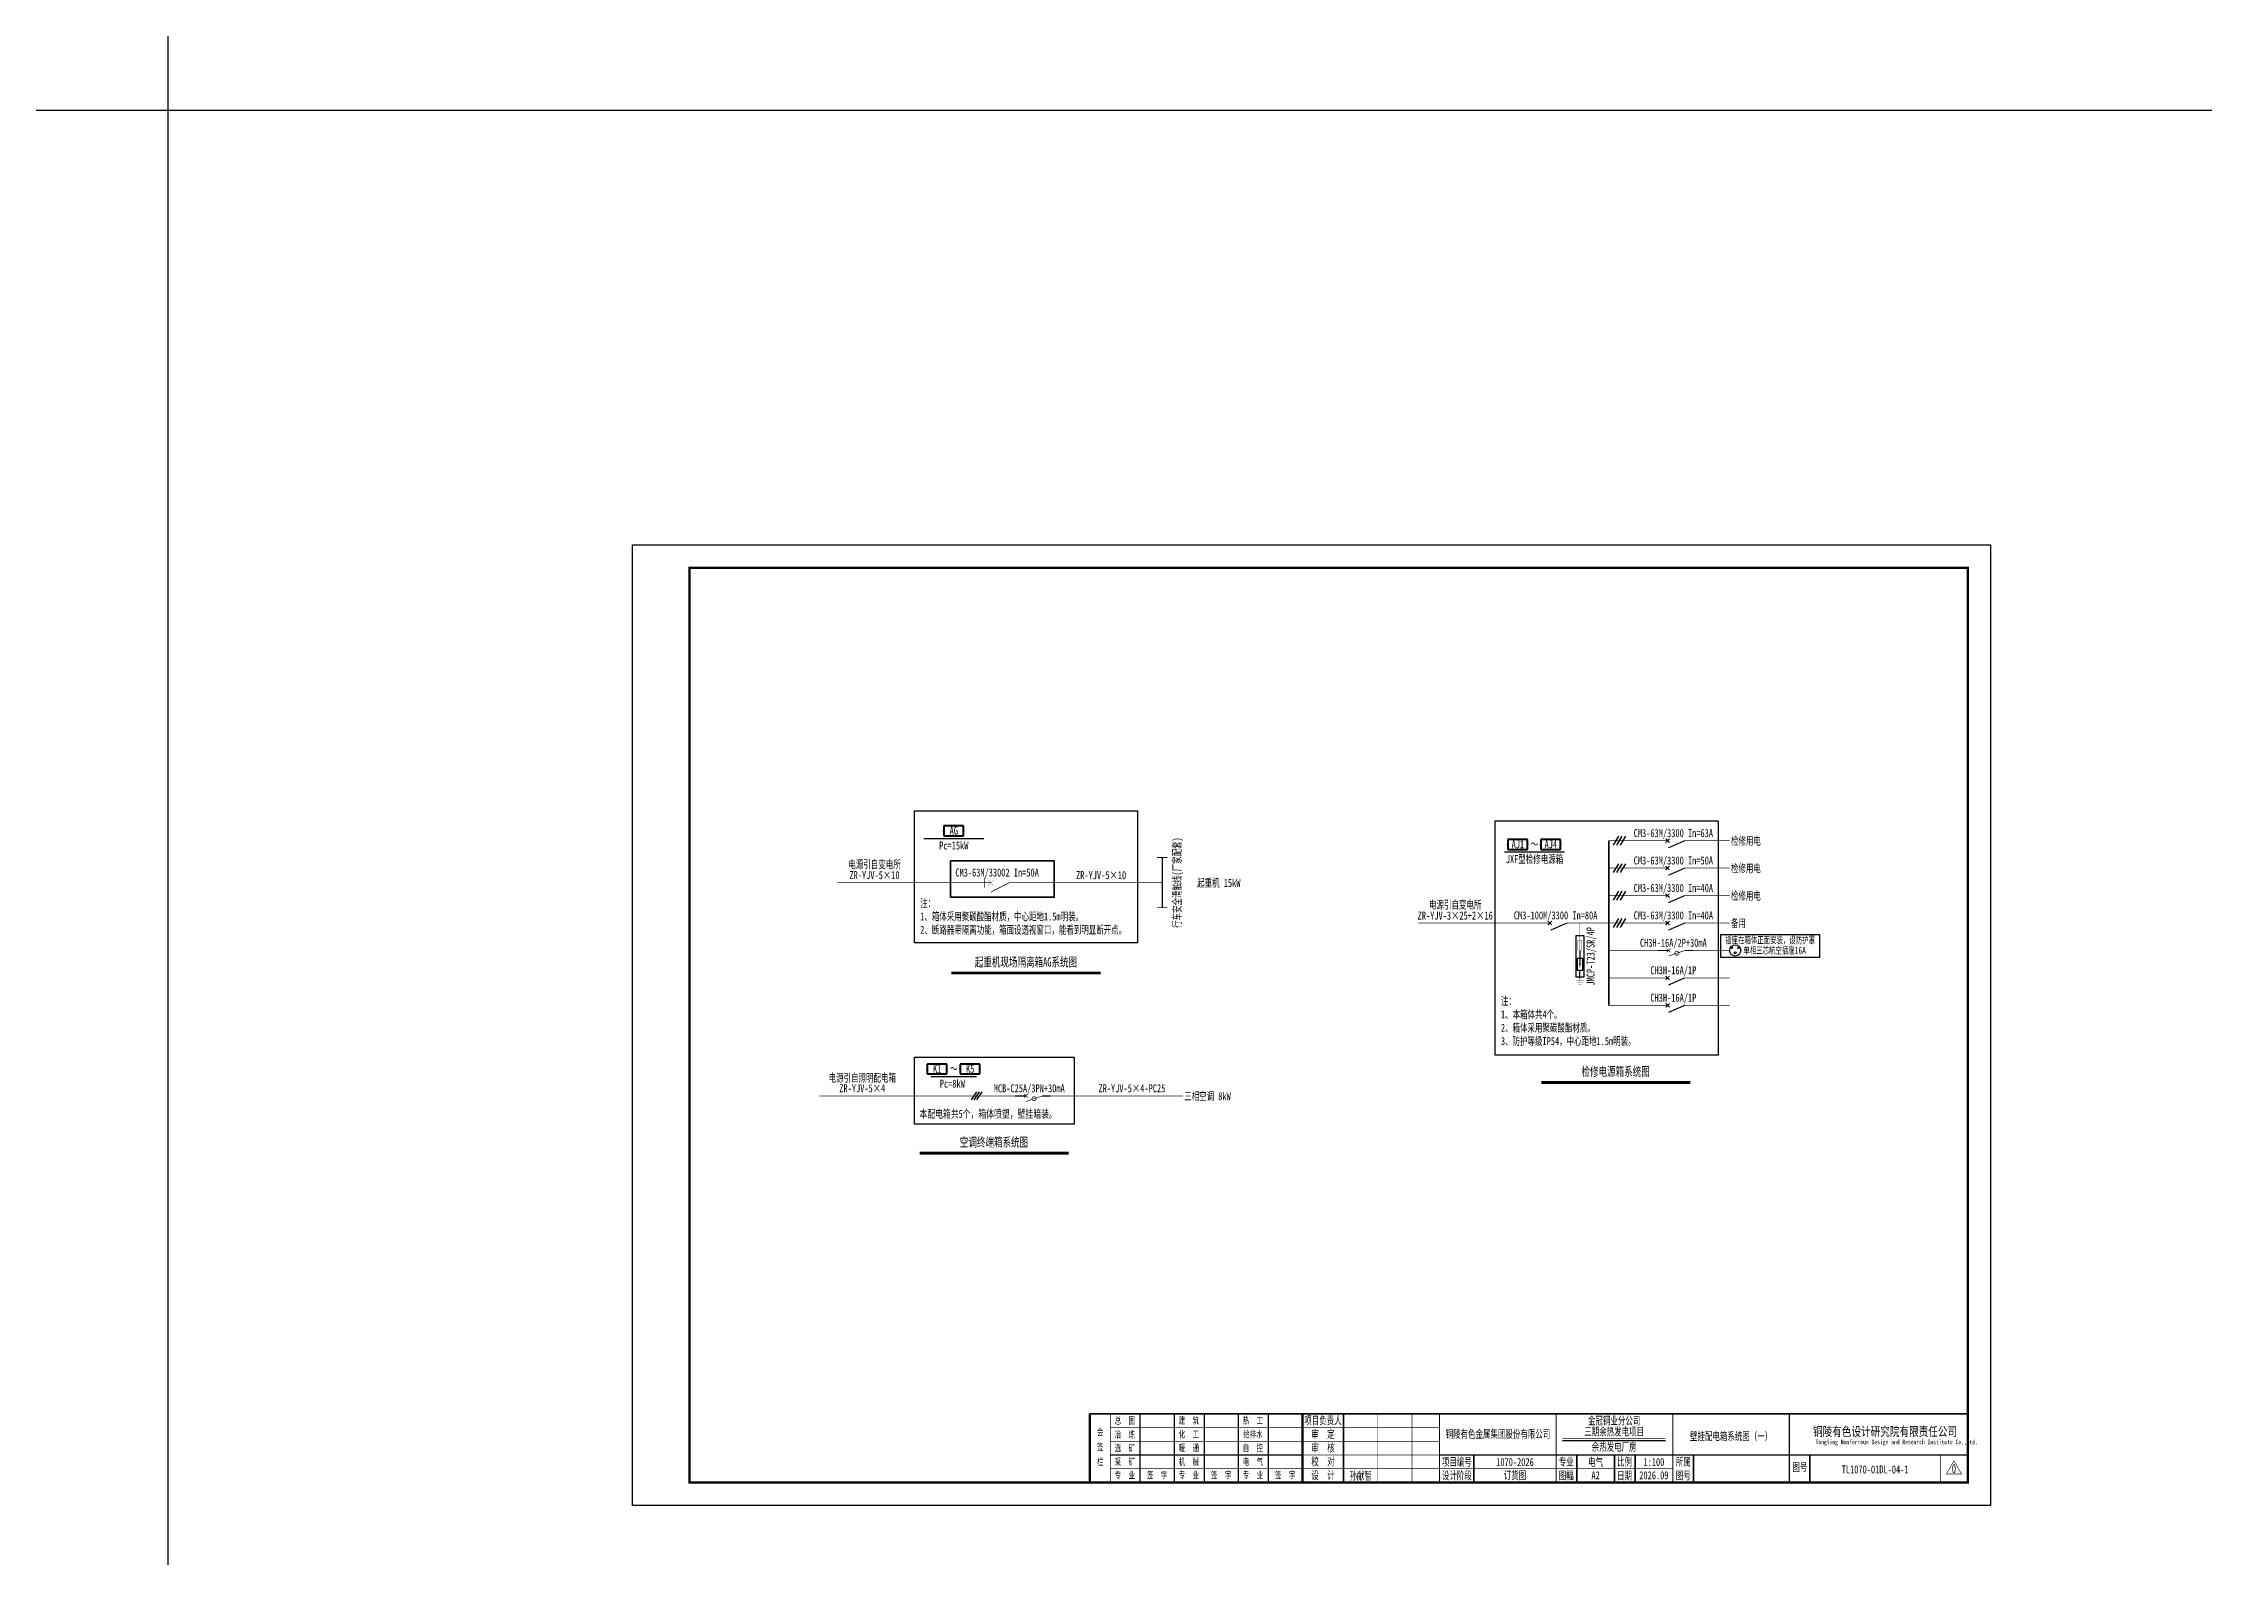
# Model space of a CAD drawing. Header units: millimetres. Extents: x -24326 to 675674, y 148048 to 606396.
# Drawn here: x 70207 to 164740, y 244756 to 310989 of the extents above; entities that cross this region are included whole.
import ezdxf
from ezdxf.enums import TextEntityAlignment as Align

# ---------------------------------------------------------------- set-up
doc = ezdxf.new("R2010")
doc.units = ezdxf.units.MM
doc.linetypes.add('常规', pattern=[20, 10, 0, 10])
for name, color, linetype, lineweight in [('CAXA0层', 7, 'Continuous', 25), ('ELEMENT', 3, 'Continuous', 30), ('SW', 8, 'Continuous', 20)]:
    doc.layers.add(name, color=color, linetype=linetype, lineweight=lineweight)
for name, color, linetype in [('TEXT', 4, 'Continuous'), ('动力平面导线层', 3, '常规'), ('图框', 7, 'Continuous'), ('文字', 7, 'Continuous'), ('照明平面导线层', 3, 'Continuous'), ('照明平面设备层', 1, 'Continuous'), ('电气-照明系统-设备', 7, 'Continuous'), ('电辅助1', 7, 'Continuous'), ('表格图框层', 7, 'Continuous'), ('高低压系统', 4, 'Continuous')]:
    doc.layers.add(name, color=color, linetype=linetype)
doc.styles.add('HZ', font='simsun.ttf', dxfattribs={"width": 0.75})
doc.styles.get("Standard").update_dxf_attribs({"font": 'arial.ttf', "bigfont": 'hzdx.shx'})
doc.styles.add('标准', font='NSimSun.ttf', dxfattribs={"width": 0.667})

# ---------------------------------------------------------------- blocks, each defined once
blk = doc.blocks.new('3')
at = {"layer": 'TEXT', "color": 7, "lineweight": 25, "style": 'HZ', "width": 0.75}
for s, height, p in [('铜陵有色设计研究院有限责任公司', 400, (221501, 249018)), ('Tongling Nonferrous Design and Research Institute Co.,Ltd.', 200, (221613, 248659))]:
    blk.add_text(s, height=height, dxfattribs=at).set_placement(p)
blk = doc.blocks.new('铜陵有色图签02')
at = {"layer": '图框', "linetype": 'Continuous', "lineweight": 50}
for p, q in [((-38401, 3003), (-38401, 1)), ((-29100, 3001), (-29100, 0))]:
    blk.add_line(p, q, dxfattribs=at)
at = {"layer": '图框', "color": 7, "linetype": 'Continuous', "lineweight": 25}
for p, q in [((-36201, 3010), (-36201, 9)), ((-34701, 3010), (-34701, 9)), ((-33401, 3017), (-33401, 16)), ((-31901, 3017), (-31901, 16)), ((-30601, 3017), (-30601, 16)), ((-29100, 1201), (-37501, 1201))]:
    blk.add_line(p, q, dxfattribs=at)
at = {"layer": '图框', "color": 7, "linetype": 'Continuous', "lineweight": 35}
for p, q in [((-27300, 3001), (-27300, 1)), ((-21600, 1197), (-21600, -3)), ((-17100, 1200), (-17100, 0)), ((-15450, 0), (-15450, 1200)), ((-14550, 1200), (-14550, 0)), ((-12000, 1201), (-12000, 1)), ((-6900, 1202), (-6900, 2))]:
    blk.add_line(p, q, dxfattribs=at)
at = {"layer": '图框', "lineweight": 25}
blk.add_line((-17723, 1830), (-13223, 1830), dxfattribs=at)
at = {"layer": '图框', "lineweight": 70, "const_width": 70}
blk.add_lwpolyline([(-17980, 3001), (0, 3001), (-38401, 3001)], dxfattribs=at)
at = {"layer": '图框', "color": 7, "linetype": 'Continuous', "lineweight": 25, "const_width": 25}
for points in [[(-37501, 3000), (-37501, 0)], [(-25800, 3001), (-25800, 1)], [(-24300, 3001), (-24300, 1)], [(-23100, 2401), (-37501, 2401)], [(-23100, 1801), (-37501, 1801)], [(-23100, 1201), (-29100, 1201)], [(-602, 943), (-932, 371), (-272, 371), (-602, 943)], [(-12900, 600), (-18000, 600), (-37501, 600)]]:
    blk.add_lwpolyline(points, dxfattribs=at)
at = {"layer": '图框', "linetype": 'Continuous', "lineweight": 50, "const_width": 50}
for points in [[(-23100, 3001), (-23100, 1)], [(-18000, 3000), (-18000, 0)]]:
    blk.add_lwpolyline(points, dxfattribs=at)
at = {"layer": '图框', "lineweight": 50, "const_width": 50}
for points in [[(-12900, 3001), (-12900, 1)], [(-7800, 3001), (-7800, 1)], [(0, 3000), (0, 0)], [(-23100, 1200), (0, 1200)]]:
    blk.add_lwpolyline(points, dxfattribs=at)
at = {"layer": '图框', "lineweight": 25, "const_width": 35}
blk.add_lwpolyline([(-17723, 1930), (-13223, 1930)], dxfattribs=at)
at = {"layer": '图框', "color": 7, "linetype": 'Continuous', "lineweight": 35, "const_width": 25}
blk.add_lwpolyline([(-1200, 1201), (-1200, 0)], dxfattribs=at)
at = {"layer": '图框', "linetype": 'Continuous', "lineweight": 70, "const_width": 70}
blk.add_lwpolyline([(-38401, 1), (0, 0)], dxfattribs=at)
at = {"layer": '图框', "lineweight": 25}
blk.add_blockref('3', (-228268, -246986), dxfattribs=at)
at = {"layer": 'TEXT', "color": 7, "lineweight": 25, "style": '标准', "width": 0.667}
for s, height, p in [('总  图', 300, (-36862, 2555)), ('建  筑', 300, (-34062, 2562)), ('热  工', 300, (-31262, 2562)), ('项目负责人', 350, (-28197, 2541)), ('会', 300, (-37942, 2054)), ('冶  炼', 300, (-36862, 1955)), ('化  工', 300, (-34062, 1962)), ('给排水', 300, (-31262, 1962)), ('审  定', 350, (-28197, 1941)), ('栏', 300, (-37942, 754)), ('签', 300, (-37942, 1404)), ('采  矿', 300, (-36862, 754)), ('选  矿', 300, (-36862, 1355)), ('机  械', 300, (-34062, 761)), ('暖  通', 300, (-34062, 1362)), ('电  气', 300, (-31262, 761)), ('自  控', 300, (-31262, 1362)), ('校  对', 350, (-28197, 741)), ('审  核', 350, (-28197, 1341)), ('项目编号', 350, (-22343, 730)), ('专业', 350, (-17559, 730)), ('比例', 350, (-15009, 730)), ('所属', 350, (-12438, 730)), ('专  业', 300, (-36862, 170)), ('签  字', 300, (-35449, 170)), ('专  业', 300, (-34062, 177)), ('签  字', 300, (-32649, 177)), ('专  业', 300, (-31262, 177)), ('签  字', 300, (-29849, 177)), ('设  计', 350, (-28197, 139)), ('设计阶段', 350, (-22343, 130)), ('图幅', 350, (-17559, 130)), ('日期', 350, (-15009, 130)), ('图号', 350, (-12438, 130)), ('图号', 350, (-7339, 495))]:
    blk.add_text(s, height=height, dxfattribs=at).set_placement(p, align=Align.CENTER)
blk = doc.blocks.new('DYDQ0201')
at = {"color": 0}
for points, const_width in [([(0, 0), (0, -3.75)], 0.3), ([(0, -11.25), (-3.11, -4.12)], 0.5), ([(0.86, -4.61), (-0.86, -2.89)], 0.5), ([(-0.86, -4.61), (0.86, -2.89)], 0.5), ([(0, -11.25), (0, -15)], 0.3)]:
    blk.add_lwpolyline(points, dxfattribs=dict(at, const_width=const_width))
blk = doc.blocks.new('PLA1')
at = {"color": 0, "linetype": 'ByBlock', "lineweight": -2}
for p, q in [((-500, 500), (-500, 0)), ((500, 500), (-500, 500)), ((-500, 0), (500, 0)), ((500, 0), (500, 500))]:
    blk.add_line(p, q, dxfattribs=at)
for p in [(-500, 250), (0, 500), (0, 0), (500, 250)]:
    blk.add_point(p, dxfattribs=at)
blk = doc.blocks.new('LHB1')
at = {"color": 0, "linetype": 'ByBlock', "lineweight": -2}
for points, const_width in [([(4, 0), (0, 0)], 0.4), ([(3.353, -0.647), (4.647, 0.647)], 0.25), ([(4.647, -0.647), (3.353, 0.647)], 0.25), ([(10, 0), (4, -2)], 0.25), ([(10, 0), (13, 0)], 0.4)]:
    blk.add_lwpolyline(points, dxfattribs=dict(at, const_width=const_width))
at = {"color": 0, "linetype": 'ByBlock', "lineweight": -2, "const_width": 0.25}
blk.add_lwpolyline([(7.75, -1, 1), (6.25, -1, 1), (7.75, -1)], format="xyb", dxfattribs=at)
blk = doc.blocks.new('1107AA')
at = {"color": 3, "linetype": 'Continuous'}
for points, const_width in [([(0, -7.5), (-3.79, 0)], 0.3), ([(1.25, 1.25), (-1.25, -1.25)], 0.1), ([(-1.25, 1.25), (1.25, -1.25)], 0.1)]:
    blk.add_lwpolyline(points, dxfattribs=dict(at, const_width=const_width))
blk = doc.blocks.new('$element$00000532')
for points in [[(0, 0), (0, -0.283)], [(-0.1, -0.283), (0.1, -0.283), (0.1, -0.717), (-0.1, -0.717), (-0.1, -0.283)], [(0, -1), (0, -0.567)]]:
    blk.add_lwpolyline(points)
for points in [[(-0.033, -0.55), (0.033, -0.55), (0, -0.35), (0.033, -0.55)], [(0.033, -0.55), (0, -0.35), (-0.033, -0.55), (0.033, -0.55)], [(0, -0.367), (-0.033, -0.567), (0.033, -0.567), (0, -0.367)]]:
    blk.add_solid(points)
blk.add_attdef('S', (0, 0), '', height=0.00000667)
blk = doc.blocks.new('HFH')
at = {"color": 3, "linetype": 'Continuous', "const_width": 17.3}
for points in [[(-2085, -50), (-2085, 50)], [(-1999, -105), (-1999, 105)], [(-1917, -158), (-1917, 158)], [(-1653, 0), (-1917, 0)]]:
    blk.add_lwpolyline(points, dxfattribs=at)
at = {"color": 3}
blk.add_lwpolyline([(-1757, 162), (75, 162), (75, -164), (-1757, -164)], close=True, dxfattribs=at)
at = {"color": 3, "const_width": 13.3}
for points in [[(-717, 0), (-52, 0)], [(-621, 90), (-139, 90)], [(-621, -90), (-621, 90)], [(-139, -90), (-139, 90)], [(-621, -90), (-139, -90)]]:
    blk.add_lwpolyline(points, dxfattribs=at)
at = {"layer": 'ELEMENT', "linetype": 'ByBlock', "xscale": -1200, "yscale": 1200, "zscale": 1200, "rotation": 90}
blk.add_blockref('$element$00000532', (-1791, 0), dxfattribs=at)

msp = doc.modelspace()

# ---------------------------------------------------------------- linework, layer by layer
at = {"color": 2, "linetype": 'ByBlock', "lineweight": -3, "ltscale": 100}
for p, q in [((75673.59742, 148047.80554), (75673.59742, 548047.80554)), ((675673.59742, 308047.80554), (-24326.40258, 308047.80554))]:
    msp.add_line(p, q, dxfattribs=at)
at = {"color": 0, "lineweight": -3, "ltscale": 100}
for p, q in [((108305.00026, 277427.63215), (118065.28341, 277427.63215)), ((108305.00026, 271653.45721), (108305.00026, 277427.63215)), ((118065.28341, 277427.63215), (118065.28341, 271653.45721)), ((133701.60603, 276986.51052), (143461.88918, 276986.51052)), ((133701.60603, 266733.67209), (133701.60603, 276986.51052)), ((143461.88918, 276986.51052), (143461.88918, 266733.67209)), ((118065.28341, 271653.45721), (108305.00026, 271653.45721)), ((108305.00026, 266648.92249), (115291.86909, 266648.92249)), ((108305.00026, 263714.80977), (108305.00026, 266648.92249)), ((115291.86909, 266648.92249), (115291.86909, 263714.80977)), ((143461.88918, 266733.67209), (133701.60603, 266733.67209)), ((115291.86909, 263714.80977), (108305.00026, 263714.80977))]:
    msp.add_line(p, q, dxfattribs=at)
at = {"color": 4, "linetype": 'ByBlock', "lineweight": 35}
msp.add_lwpolyline([(109892.00248, 273638.28763), (109892.00248, 275228.86219), (114425.68046, 275228.86219), (114425.68046, 273638.28763)], close=True, dxfattribs=at)
at = {"color": 2, "linetype": 'ByBlock', "const_width": 33}
for points in [[(119362.49582, 275380.01545), (118922.49582, 275380.01545)], [(119362.49582, 273182.41275), (118922.49582, 273182.41275)]]:
    msp.add_lwpolyline(points, dxfattribs=at)
at = {"color": 3, "const_width": 13.30256}
msp.add_lwpolyline([(137412.79822, 271845.82334), (137412.79822, 272514.46296)], dxfattribs=at)
at = {"color": 3}
msp.add_lwpolyline([(143571.67671, 272013.60309), (147888.59931, 272013.60309), (147888.59931, 271008.37181), (143571.67671, 271008.37181)], close=True, dxfattribs=at)
at = {"color": 1}
for centre, radius in [((144203.50952, 271314.46296), 243.73591), ((144071.17905, 271428.70177), 29.10999), ((144335.83999, 271428.70177), 29.10999)]:
    msp.add_circle(centre, radius, dxfattribs=at)
at = {"color": 2}
msp.add_circle((144203.50952, 271210.64535), 43.66498, dxfattribs=at)
at = {"layer": 'CAXA0层', "color": 0, "linetype": 'Continuous', "lineweight": 30}
for p, q in [((108718.8918, 276216.97252), (111338.82579, 276216.97252)), ((134115.49757, 275622.05002), (136735.43156, 275622.05002)), ((109028.8588, 265803.37797), (111028.8588, 265803.37797))]:
    msp.add_line(p, q, dxfattribs=at)
at = {"layer": 'CAXA0层', "color": 2, "linetype": 'Continuous', "lineweight": 40}
for p, q in [((109931.99655, 270356.17084), (116438.28713, 270356.17084)), ((135732.12908, 265568.67209), (142238.41966, 265568.67209)), ((108545.28938, 262476.41339), (115051.57996, 262476.41339))]:
    msp.add_line(p, q, dxfattribs=at)
at = {"layer": 'CAXA0层', "color": 2, "linetype": 'Continuous', "lineweight": 0}
for p, q in [((109931.99655, 270290.68791), (116438.28713, 270290.68791)), ((135732.12908, 265503.18916), (142238.41966, 265503.18916)), ((108545.28938, 262410.93046), (115051.57996, 262410.93046))]:
    msp.add_line(p, q, dxfattribs=at)
at = {"layer": '动力平面导线层', "ltscale": 100}
for p, q in [((111028.44821, 265125.53705), (110795.23443, 264778.35363)), ((111140.36862, 265125.53705), (110907.15484, 264778.35363)), ((111252.28903, 265125.53705), (111019.07525, 264778.35363))]:
    msp.add_line(p, q, dxfattribs=at)
at = {"layer": '图框', "linetype": 'Continuous', "lineweight": 100, "const_width": 100}
msp.add_lwpolyline([(98473.59742, 248047.80554), (154373.59742, 248047.80554), (154373.59742, 288047.80554), (98473.59742, 288047.80554)], close=True, dxfattribs=at)
at = {"layer": '文字', "color": 3, "linetype": 'ByBlock', "lineweight": 25, "const_width": 30}
msp.add_lwpolyline([(104946.99861, 274281.25802), (111594.17178, 274281.25802)], dxfattribs=at)
at = {"layer": '照明平面导线层', "color": 2, "linetype": 'ByBlock', "lineweight": 25, "ltscale": 100}
for p, q in [((138880.6937, 275919.75398), (139112.47177, 276309.17194)), ((139031.6937, 275919.75398), (139263.47177, 276309.17194)), ((139182.6937, 275919.75398), (139414.47177, 276309.17194)), ((138880.6937, 274719.75398), (139112.47177, 275109.17194)), ((139031.6937, 274719.75398), (139263.47177, 275109.17194)), ((139182.6937, 274719.75398), (139414.47177, 275109.17194)), ((138880.6937, 273519.75398), (139112.47177, 273909.17194)), ((139031.6937, 273519.75398), (139263.47177, 273909.17194)), ((139182.6937, 273519.75398), (139414.47177, 273909.17194)), ((138880.6937, 272319.75398), (139112.47177, 272709.17194)), ((139031.6937, 272319.75398), (139263.47177, 272709.17194)), ((139182.6937, 272319.75398), (139414.47177, 272709.17194))]:
    msp.add_line(p, q, dxfattribs=at)
at = {"layer": '照明平面导线层', "color": 3, "linetype": 'ByBlock', "lineweight": 25, "ltscale": 2, "const_width": 30}
for points in [[(111227.63655, 274281.25802), (111658.64719, 274281.25802)], [(111362.92435, 274065.7527), (111362.92435, 274496.76334)], [(112469.36448, 274281.25802), (119146.59746, 274281.2141)]]:
    msp.add_lwpolyline(points, dxfattribs=at)
at = {"layer": '照明平面设备层', "color": 0, "lineweight": -3, "ltscale": 100}
msp.add_lwpolyline([(95973.59742, 289047.80554), (155373.59742, 289047.80554), (155373.59742, 247047.80554), (95973.59742, 247047.80554)], close=True, dxfattribs=at)
at = {"layer": '照明平面设备层', "color": 130, "lineweight": -3, "const_width": 30}
for points in [[(138676.88918, 276114.46296), (140871.28489, 276114.46296)], [(142371.28489, 276114.46296), (143959.77361, 276114.46296)], [(138676.88918, 274914.46296), (140871.28489, 274914.46296)], [(142371.28489, 274914.46296), (143959.77361, 274914.46296)], [(138676.88918, 273714.46296), (140871.28489, 273714.46296)], [(142371.28489, 273714.46296), (143959.77361, 273714.46296)], [(130343.60437, 272514.46296), (136022.77437, 272514.46296)], [(137222.77437, 272514.46296), (138676.88918, 272514.46296)], [(138676.88918, 272514.46296), (140871.28489, 272514.46296)], [(142371.28489, 272514.46296), (143959.77361, 272514.46296)], [(138676.88918, 271314.46296), (140871.28489, 271314.46296)], [(142371.28489, 271314.46296), (143959.77361, 271314.46296)], [(138676.88918, 270114.46296), (140871.28489, 270114.46296)], [(142371.28489, 270114.46296), (143959.77361, 270114.46296)], [(138676.88918, 268914.46296), (140871.28489, 268914.46296)], [(142371.28489, 268914.46296), (143959.77361, 268914.46296)], [(104155.0941, 264951.94534), (112701.2648, 264951.94534)], [(114201.2648, 264951.94534), (120047.94128, 264951.94534)]]:
    msp.add_lwpolyline(points, dxfattribs=at)
at = {"layer": '表格图框层', "color": 2, "linetype": 'ByBlock', "const_width": 55}
msp.add_lwpolyline([(119146.59746, 273182.41275), (119146.59746, 275380.01545)], dxfattribs=at)
at = {"layer": '高低压系统', "color": 3, "lineweight": 35}
msp.add_line((138676.88918, 268914.46296), (138676.88918, 276114.46296), dxfattribs=at)

# ---------------------------------------------------------------- block references
at = {"rotation": 90}
msp.add_blockref('HFH', (137412.79822, 271897.8021), dxfattribs=at)
at = {"layer": '图框', "lineweight": 25}
msp.add_blockref('铜陵有色图签02', (154373.59742, 248047.80554), dxfattribs=at)
at = {"layer": '文字', "color": 3, "linetype": 'ByBlock', "lineweight": 25, "xscale": 108.0493425019085, "yscale": 108.0493425019085, "zscale": 108.0493425019085, "rotation": 90}
msp.add_blockref('1107AA', (111658.99441, 274281.25802), dxfattribs=at)
at = {"layer": '照明平面设备层', "color": 4, "lineweight": 40, "xscale": 0.8640000000596046, "yscale": 0.8640000000596046, "zscale": 0.8640000000596046}
msp.add_blockref('PLA1', (110028.8588, 276325.83795), dxfattribs=at)
at = {"layer": '照明平面设备层', "color": 1, "lineweight": 40, "xscale": 0.8640000000596046, "yscale": 0.8640000000596046, "zscale": 0.8640000000596046}
for p in [(134689.74484, 275730.91545), (136131.82906, 275730.91545)]:
    msp.add_blockref('PLA1', p, dxfattribs=at)
at = {"layer": '照明平面设备层', "color": 241, "lineweight": 40, "xscale": 0.8640000005252659, "yscale": 0.8640000005252659, "zscale": 0.8640000005252659}
for p in [(109293.13907, 265912.24341), (110735.22329, 265912.24341)]:
    msp.add_blockref('PLA1', p, dxfattribs=at)
at = {"layer": '电气-照明系统-设备', "color": 2, "linetype": 'ByBlock', "lineweight": 25, "xscale": 120, "yscale": 120, "zscale": 1.199999999999999}
msp.add_blockref('LHB1', (140811.28489, 271314.46296), dxfattribs=at)
at = {"layer": '电气-照明系统-设备', "color": 2, "lineweight": 25, "xscale": 120, "yscale": 120, "zscale": 1.199999999999999}
msp.add_blockref('LHB1', (112701.2648, 264951.94534), dxfattribs=at)
at = {"layer": '高低压系统', "lineweight": -3, "xscale": 100, "yscale": 100, "zscale": 100, "rotation": 90}
for p in [(140871.28489, 276114.46296), (140871.28489, 274914.46296), (140871.28489, 273714.46296), (135722.77437, 272514.46296), (140871.28489, 272514.46296), (140871.28489, 270114.46296), (140871.28489, 268914.46296)]:
    msp.add_blockref('DYDQ0201', p, dxfattribs=at)

# ---------------------------------------------------------------- texts
at = {"layer": 'SW', "color": 7, "linetype": 'Continuous', "lineweight": 25, "style": '标准', "width": 0.667}
for s, p in [('Pc=15kW', (110028.8588, 275729.98655)), ('AG', (110028.8588, 276381.0378)), ('AJ1', (134698.36069, 275786.1153)), ('AJ4', (136140.44491, 275786.1153)), ('CM3-63M/3300 In=63A', (141498.85157, 276274.46296)), ('电源引自变电所', (106562.60338, 274906.83701)), ('JXF型检修电源箱', (135425.46456, 275135.06405)), ('～', (135425.46456, 275786.1153)), ('CM3-63M/3300 In=50A', (141498.85157, 275074.46296)), ('ZR-YJV-5×10', (106562.60338, 274433.83701)), ('CM3-63M/33002 In=50A', (111923.02135, 274548.5817)), ('ZR-YJV-5×10', (116472.17944, 274433.83701)), ('CM3-63M/3300 In=40A', (141498.85157, 273874.46296)), ('电源引自变电所', (131959.20914, 273140.04195)), ('ZR-YJV-3×25+2×16', (131959.20914, 272667.04195)), ('CM3-100M/3300 In=80A', (136350.34105, 272674.46296)), ('CM3-63M/3300 In=40A', (141498.85157, 272674.46296)), ('CH3H-16A/2P+30mA', (141498.85157, 271474.46296)), ('CH3H-16A/1P', (141498.85157, 270274.46296)), ('CH3H-16A/1P', (141498.85157, 269074.46296)), ('电源引自照明配电箱', (106026.61406, 265569.94534)), ('K1', (109301.75492, 265967.44326)), ('Pc=8kW', (109964.88472, 265316.392)), ('～', (110028.8588, 265967.44326)), ('K5', (110743.83915, 265967.44326)), ('ZR-YJV-5×4', (106026.61406, 265111.94534)), ('MCB-C25A/3PN+30mA', (113328.83148, 265111.94534)), ('孙献智', (127825.33482, 248168.32387))]:
    msp.add_text(s, height=350, dxfattribs=at).set_placement(p, align=Align.CENTER)
for s, p in [('检修用电', (144017.19806, 275928.45655)), ('检修用电', (144017.19806, 274728.45655)), ('检修用电', (144017.19806, 273528.45655)), ('备用', (144017.19806, 272328.45655)), ('ZR-YJV-5×4-PC25', (116357.48814, 265111.94534)), ('三相空调 8kW', (120105.36573, 264765.93893))]:
    msp.add_text(s, height=350, dxfattribs=at).set_placement(p)
at = {"layer": 'SW', "color": 0, "linetype": 'Continuous', "lineweight": 25, "style": '标准', "width": 0.667}
msp.add_text('起重机 15kW', height=350, dxfattribs=at).set_placement((120673.13504, 274095.20769))
at = {"layer": 'SW', "color": 7, "linetype": 'Continuous', "lineweight": 25, "style": '标准', "width": 0.667}
msp.add_text('JMCP-T23/SR/4P', height=350, rotation=90, dxfattribs=at).set_placement((138054.46381, 271056.36311), align=Align.CENTER)
at = {"layer": 'SW', "color": 7, "linetype": 'ByBlock', "lineweight": 25, "style": '标准', "width": 0.667}
for s, p in [('插座在箱体正面安装，设防护罩', (145730.13801, 271618.91455)), ('单相三芯航空插座16A', (145930.13801, 271169.35831))]:
    msp.add_text(s, height=300, dxfattribs=at).set_placement(p, align=Align.CENTER)
at = {"layer": 'SW', "color": 2, "linetype": 'Continuous', "lineweight": 25, "style": '标准', "width": 0.667}
for s, p in [('起重机现场隔离箱AG系统图', (113185.14184, 270611.18487)), ('检修电源箱系统图', (138973.04664, 265823.68612)), ('空调终端箱系统图', (111786.20694, 262731.42742))]:
    msp.add_text(s, height=400, dxfattribs=at).set_placement(p, align=Align.CENTER)
at = {"layer": 'SW', "color": 4, "linetype": 'Continuous', "lineweight": 25, "style": '标准', "width": 0.667}
for s, height, p in [('金冠铜业分公司', 350, (138910.44932, 250576.69826)), ('铜陵有色金属集团股份有限公司', 350, (133827.45058, 249995.49497)), ('三期余热发电项目', 350, (138910.44932, 250098.57327)), ('余热发电厂房', 350, (138910.44932, 249430.29975)), ('壁挂配电箱系统图（一）', 350, (144024.50883, 249894.71849)), ('1070-2026', 350, (134573.02114, 248767.48556)), ('电气', 350, (138097.77392, 248767.48556)), ('1:100', 350, (140647.77392, 248767.48556)), ('TL1070-01DL-04-1', 350, (150322.91182, 248444.2761)), ('0', 400, (153771.3699, 248455.76591)), ('A2', 350, (138097.77392, 248187.78351)), ('2026.09', 350, (140647.77392, 248187.78351))]:
    msp.add_text(s, height=height, dxfattribs=at).set_placement(p, align=Align.CENTER)
at = {"layer": 'SW', "color": 1, "linetype": 'Continuous', "lineweight": 25, "style": '标准', "width": 0.667}
msp.add_text('订货图', height=350, dxfattribs=at).set_placement((134573.02114, 248187.78351), align=Align.CENTER)
at = {"layer": 'SW', "color": 0, "linetype": 'Continuous', "lineweight": 25, "char_height": 350, "attachment_point": 1, "style": '标准'}
for s, insert, width in [('注：\\P1、箱体采用聚碳酸酯材质，中心距地1.5m明装。\\P2、断路器带隔离功能，箱面设透视窗口，能看到明显断开点。', (108560.4234, 273559.14283), 9169.9737862), ('注：\\P1、本箱体共4个。\\P2、箱体采用聚碳酸酯材质。\\P3、防护等级IP54，中心距地1.5m明装。', (133957.02917, 269276.62476), 7718.519906), ('{\\fNSimSun|b0|i0|c134|p34;\\W0.7;本配电箱共5个，箱体喷塑，壁挂暗装。}', (108527.76901, 264345.00799), 8867.8420091)]:
    msp.add_mtext(s, dxfattribs=dict(at, insert=insert, width=width))
at = {"layer": '电辅助1', "color": 7, "linetype": 'ByBlock', "lineweight": 25, "style": '标准', "width": 0.667}
msp.add_text('行车安全滑触线(厂家配套)', height=350, rotation=90, dxfattribs=at).set_placement((119965.39008, 274282.46761), align=Align.CENTER)

doc.saveas('drawing.dxf')
